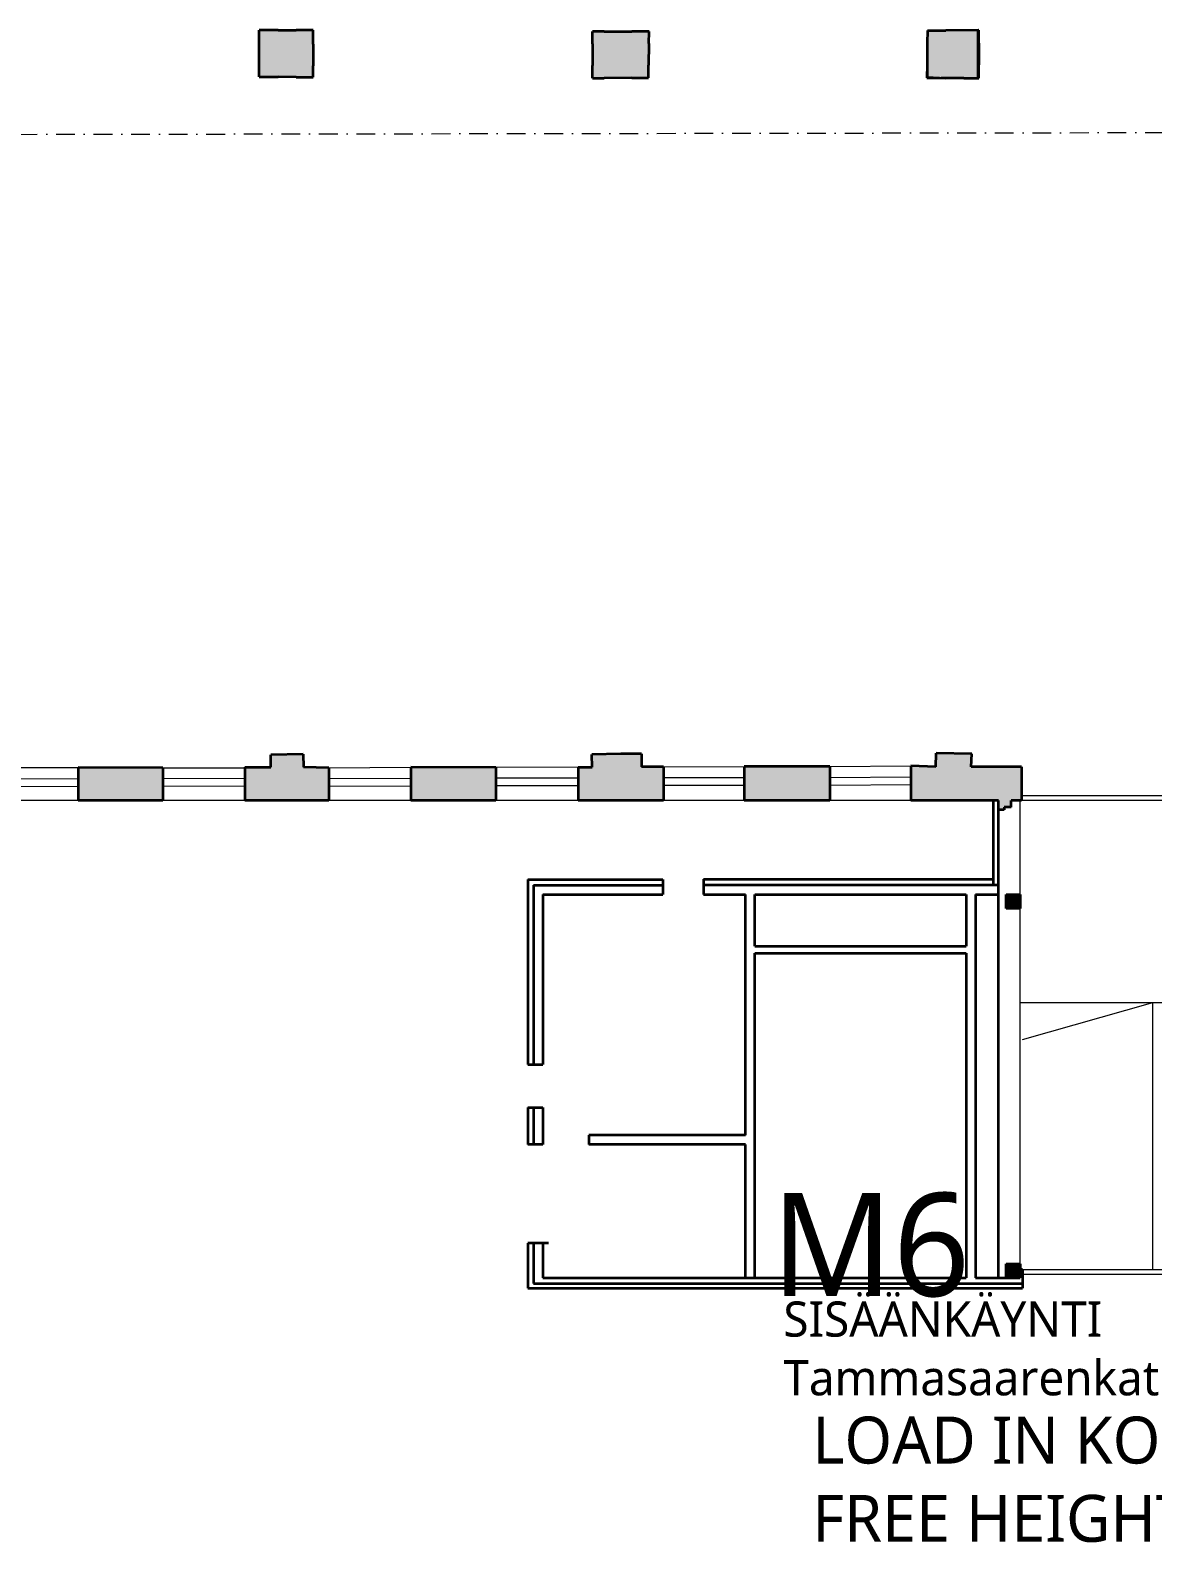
# Model space of a CAD drawing. Header units: millimetres. Extents: x -2569 to 735611, y -420503 to 265310.
# Drawn here: x 405492 to 429408, y -4399 to 27827 of the extents above; entities that cross this region are included whole.
import ezdxf

# ---------------------------------------------------------------- set-up
doc = ezdxf.new("R2010")
doc.units = ezdxf.units.MM
doc.linetypes.add('DASHDOT', pattern=[10, 5, -2.5, 0, -2.5])
for name, color, linetype, lineweight in [('02 dashed', 7, 'DASHDOT', 13), ('02 IKKUNAT', 130, 'Continuous', 13), ('02 KANTAVA', 24, 'Continuous', 35), ('02 KANTAVA _väri', 2, 'Continuous', 35), ('02 OVET', 5, 'Continuous', 13), ('02 RAMPPI', 140, 'Continuous', 13), ('02 SEINALINJA', 151, 'Continuous', 13), ('03 Rappukirjain Tapahtumatila', 1, 'Continuous', 18)]:
    doc.layers.add(name, color=color, linetype=linetype, lineweight=lineweight)
doc.layers.add('02 Ruudukko eheä', color=7, linetype='Continuous', lineweight=9, true_color=0x7c7887)
doc.layers.add('03 TEKSTIT', color=7, linetype='Continuous')
doc.styles.get("Standard").update_dxf_attribs({"font": ''})
doc.styles.get('Standard').set_extended_font_data('Roboto')

msp = doc.modelspace()

# ---------------------------------------------------------------- hatches: boundary and pattern name
at = {"layer": '02 KANTAVA _väri'}
h = msp.add_hatch(color=256, dxfattribs=at)
h.paths.add_polyline_path([(418673, 27541), (418676, 27803), (418312, 27803), (417718, 27803), (417468, 27803), (417468, 27539), (417468, 27079), (417468, 26808), (417718, 26809), (418312, 26810), (418662, 26811), (418666, 27081)])
h.paths.add_polyline_path([(411520, 27529), (411520, 27827), (411155, 27827), (410775, 27827), (410371, 27827), (410371, 27528), (410371, 27068), (410371, 26832), (410775, 26831), (411155, 26830), (411522, 26829), (411521, 27069)])
msp.add_hatch(color=256, dxfattribs=at).paths.add_polyline_path([(425699, 27825), (425002, 27821), (424608, 27821), (424605, 27551), (424601, 27091), (424598, 26811), (425002, 26809), (425382, 26807), (425699, 26806), (425699, 27093), (425699, 27553)])
h = msp.add_hatch(color=256, dxfattribs=at)
h.paths.add_polyline_path([(426611, 11994), (426614, 12130), (425539, 12130), (425551, 12411), (424794, 12424), (424787, 12130), (424255, 12151), (424255, 11415), (426118, 11415), (426123, 11279), (426123, 11216), (426240, 11216), (426240, 11276), (426390, 11276), (426390, 11415), (426611, 11415)])
h.paths.add_polyline_path([(433183, 12018), (432683, 12018), (432683, 12548), (431847, 12548), (431843, 11990), (431639, 11981), (431596, 11414), (433183, 11413)])
h.paths.add_polyline_path([(397674, 12117), (397097, 12120), (397097, 12387), (396418, 12386), (396419, 12118), (395858, 12118), (395858, 11415), (397674, 11415)])
h.paths.add_polyline_path([(401216, 12110), (399404, 12112), (399404, 11415), (401216, 11415)])
h.paths.add_polyline_path([(404763, 12109), (404218, 12122), (404215, 12389), (403523, 12388), (403524, 12109), (402958, 12109), (402958, 11416), (404763, 11416)])
h.paths.add_polyline_path([(408314, 12115), (406510, 12116), (406510, 11416), (408314, 11416)])
h.paths.add_polyline_path([(411851, 12115), (411317, 12127), (411310, 12400), (410621, 12392), (410619, 12123), (410066, 12123), (410066, 11416), (411851, 11416)])
h.paths.add_polyline_path([(415413, 12121), (413602, 12123), (413602, 11416), (415413, 11416)])
h.paths.add_polyline_path([(418981, 12135), (418513, 12132), (418514, 12411), (418074, 12409), (417459, 12395), (417464, 12124), (417169, 12124), (417169, 11416), (418070, 11417), (418981, 11416)])
h.paths.add_polyline_path([(422528, 12137), (420705, 12139), (420705, 11416), (422528, 11416)])
h = msp.add_hatch(color=256, dxfattribs=at)
h.dxf.hatch_style = 1
h.paths.add_polyline_path([(426583, 9415), (426283, 9415), (426283, 9115), (426583, 9115)])
h = msp.add_hatch(color=256, dxfattribs=at)
h.dxf.hatch_style = 1
h.paths.add_polyline_path([(426583, 1545), (426283, 1545), (426283, 1245), (426583, 1245)])

# ---------------------------------------------------------------- linework, layer by layer
at = {"layer": '02 dashed', "ltscale": 80}
msp.add_line((382839, 25574), (431444, 25650), dxfattribs=at)
at = {"layer": '02 IKKUNAT', "linetype": 'Continuous'}
for p, q in [((404764, 11879), (406511, 11886)), ((404765, 11714), (406512, 11721)), ((408315, 11885), (410067, 11893)), ((408316, 11720), (410068, 11728)), ((411852, 11885), (413603, 11893)), ((411852, 11720), (413603, 11728)), ((417169, 11894), (415413, 11891)), ((417169, 11729), (415413, 11726)), ((418981, 11905), (420705, 11909)), ((418982, 11740), (420706, 11744)), ((422530, 11907), (424257, 11921)), ((422532, 11742), (424258, 11756))]:
    msp.add_line(p, q, dxfattribs=at)
at = {"layer": '02 KANTAVA'}
for p, q in [((410775, 27827), (410371, 27827)), ((410371, 27528), (410371, 27827)), ((410775, 27827), (410371, 27827)), ((410371, 27528), (410371, 27827)), ((410775, 27827), (410371, 27827)), ((410371, 27528), (410371, 27827)), ((410775, 27827), (410371, 27827)), ((410371, 27528), (410371, 27827)), ((410775, 27827), (410371, 27827)), ((410371, 27528), (410371, 27827)), ((410775, 27827), (411155, 27827)), ((410775, 27827), (411155, 27827)), ((410775, 27827), (411155, 27827)), ((410775, 27827), (411155, 27827)), ((410775, 27827), (411155, 27827)), ((411520, 27827), (411155, 27827)), ((411520, 27827), (411155, 27827)), ((411520, 27827), (411155, 27827)), ((411520, 27827), (411155, 27827)), ((411520, 27827), (411155, 27827)), ((411520, 27529), (411520, 27827)), ((411520, 27529), (411520, 27827)), ((411520, 27529), (411520, 27827)), ((411520, 27529), (411520, 27827)), ((411520, 27529), (411520, 27827)), ((417468, 27539), (417468, 27803)), ((417718, 27803), (417468, 27803)), ((417468, 27539), (417468, 27803)), ((417718, 27803), (417468, 27803)), ((417468, 27539), (417468, 27803)), ((417718, 27803), (417468, 27803)), ((417468, 27539), (417468, 27803)), ((417718, 27803), (417468, 27803)), ((417468, 27539), (417468, 27803)), ((417718, 27803), (417468, 27803)), ((417718, 27803), (418312, 27803)), ((417718, 27803), (418312, 27803)), ((417718, 27803), (418312, 27803)), ((417718, 27803), (418312, 27803)), ((417718, 27803), (418312, 27803)), ((418676, 27803), (418312, 27803)), ((418676, 27803), (418312, 27803)), ((418676, 27803), (418312, 27803)), ((418676, 27803), (418312, 27803)), ((418676, 27803), (418312, 27803)), ((418673, 27541), (418676, 27803)), ((418673, 27541), (418676, 27803)), ((418673, 27541), (418676, 27803)), ((418673, 27541), (418676, 27803)), ((418673, 27541), (418676, 27803)), ((424608, 27821), (424605, 27551)), ((424608, 27821), (424605, 27551)), ((424608, 27821), (424605, 27551)), ((424608, 27821), (424605, 27551)), ((424608, 27821), (424605, 27551)), ((424608, 27821), (425002, 27821)), ((424608, 27821), (425002, 27821)), ((424608, 27821), (425002, 27821)), ((424608, 27821), (425002, 27821)), ((424608, 27821), (425002, 27821)), ((425699, 27825), (425002, 27821)), ((425687, 27825), (425002, 27821)), ((425687, 27825), (425002, 27821)), ((425687, 27825), (425002, 27821)), ((425687, 27825), (425002, 27821)), ((425687, 26806), (425687, 27825)), ((425687, 26806), (425687, 27825)), ((425699, 27553), (425699, 27825)), ((410371, 27068), (410371, 27528)), ((410371, 27068), (410371, 27528)), ((410371, 27068), (410371, 27528)), ((410371, 27068), (410371, 27528)), ((410371, 27068), (410371, 27528)), ((411520, 27529), (411521, 27069)), ((411520, 27529), (411521, 27069)), ((411520, 27529), (411521, 27069)), ((411520, 27529), (411521, 27069)), ((411520, 27529), (411521, 27069)), ((417468, 27539), (417468, 27079)), ((417468, 27539), (417468, 27079)), ((417468, 27539), (417468, 27079)), ((417468, 27539), (417468, 27079)), ((417468, 27539), (417468, 27079)), ((418673, 27541), (418666, 27081)), ((418673, 27541), (418666, 27081)), ((418673, 27541), (418666, 27081)), ((418673, 27541), (418666, 27081)), ((418673, 27541), (418666, 27081)), ((424605, 27551), (424601, 27091)), ((424605, 27551), (424601, 27091)), ((424605, 27551), (424601, 27091)), ((424605, 27551), (424601, 27091)), ((424605, 27551), (424601, 27091)), ((425699, 27553), (425699, 27093)), ((411522, 26829), (411521, 27069)), ((411522, 26829), (411521, 27069)), ((411522, 26829), (411521, 27069)), ((411522, 26829), (411521, 27069)), ((411522, 26829), (411521, 27069)), ((417468, 26808), (417468, 27079)), ((417468, 26808), (417468, 27079)), ((417468, 26808), (417468, 27079)), ((417468, 26808), (417468, 27079)), ((417468, 26808), (417468, 27079)), ((418662, 26811), (418666, 27081)), ((418662, 26811), (418666, 27081)), ((418662, 26811), (418666, 27081)), ((418662, 26811), (418666, 27081)), ((418662, 26811), (418666, 27081)), ((424601, 27091), (424598, 26811)), ((424601, 27091), (424599, 26824)), ((424601, 27091), (424599, 26824)), ((424601, 27091), (424599, 26824)), ((424601, 27091), (424599, 26824)), ((425699, 26806), (425699, 27093)), ((410371, 26832), (410371, 27068)), ((410371, 26832), (410371, 27068)), ((410371, 26832), (410371, 27068)), ((410371, 26832), (410371, 27068)), ((410371, 26832), (410371, 27068)), ((410371, 26832), (410775, 26831)), ((410371, 26832), (410775, 26831)), ((410371, 26832), (410775, 26831)), ((410371, 26832), (410775, 26831)), ((410371, 26832), (410775, 26831)), ((411155, 26830), (410775, 26831)), ((411155, 26830), (410775, 26831)), ((411155, 26830), (410775, 26831)), ((411155, 26830), (410775, 26831)), ((411155, 26830), (410775, 26831)), ((411155, 26830), (411522, 26829)), ((411155, 26830), (411522, 26829)), ((411155, 26830), (411522, 26829)), ((411155, 26830), (411522, 26829)), ((411155, 26830), (411522, 26829)), ((417468, 26808), (417718, 26809)), ((417468, 26808), (417718, 26809)), ((417468, 26808), (417718, 26809)), ((417468, 26808), (417718, 26809)), ((417468, 26808), (417718, 26809)), ((418312, 26810), (417718, 26809)), ((418312, 26810), (417718, 26809)), ((418312, 26810), (417718, 26809)), ((418312, 26810), (417718, 26809)), ((418312, 26810), (417718, 26809)), ((418312, 26810), (418662, 26811)), ((418312, 26810), (418662, 26811)), ((418312, 26810), (418662, 26811)), ((418312, 26810), (418662, 26811)), ((418312, 26810), (418662, 26811)), ((424598, 26824), (425002, 26809)), ((424598, 26824), (425002, 26809)), ((424598, 26811), (425002, 26809)), ((425382, 26807), (424897, 26809)), ((425382, 26807), (425002, 26809)), ((425382, 26807), (425002, 26809)), ((425382, 26807), (425002, 26809)), ((425382, 26807), (425002, 26809)), ((425382, 26807), (425699, 26806)), ((425382, 26807), (425687, 26806)), ((425382, 26807), (425687, 26806)), ((425382, 26807), (425687, 26806)), ((425382, 26807), (425687, 26806)), ((410619, 12123), (410621, 12392)), ((410619, 12123), (410621, 12392)), ((410619, 12123), (410621, 12392)), ((410619, 12123), (410621, 12392)), ((410619, 12123), (410621, 12392)), ((411310, 12400), (410621, 12392)), ((411310, 12400), (410621, 12392)), ((411310, 12400), (410621, 12392)), ((411310, 12400), (410621, 12392)), ((411310, 12400), (410621, 12392)), ((411310, 12400), (411317, 12127)), ((411310, 12400), (411317, 12127)), ((411310, 12400), (411317, 12127)), ((411310, 12400), (411317, 12127)), ((411310, 12400), (411317, 12127)), ((418074, 12409), (417459, 12395)), ((418074, 12409), (417459, 12395)), ((418074, 12409), (417459, 12395)), ((418074, 12409), (417459, 12395)), ((418074, 12409), (417459, 12395)), ((417464, 12124), (417459, 12395)), ((417464, 12124), (417459, 12395)), ((417464, 12124), (417459, 12395)), ((417464, 12124), (417459, 12395)), ((417464, 12124), (417459, 12395)), ((417464, 12124), (417459, 12395)), ((418514, 12411), (418074, 12409)), ((418514, 12411), (418074, 12409)), ((418514, 12411), (418074, 12409)), ((418514, 12411), (418074, 12409)), ((418514, 12411), (418074, 12409)), ((418514, 12411), (418513, 12132)), ((418514, 12411), (418513, 12132)), ((418514, 12411), (418513, 12132)), ((418514, 12411), (418513, 12132)), ((418514, 12411), (418513, 12132)), ((424787, 12130), (424794, 12424)), ((424787, 12130), (424794, 12424)), ((424787, 12130), (424794, 12424)), ((424787, 12130), (424794, 12424)), ((424787, 12130), (424794, 12424)), ((424787, 12130), (424794, 12424)), ((425551, 12411), (424794, 12424)), ((425551, 12411), (424794, 12424)), ((425551, 12411), (424794, 12424)), ((425551, 12411), (424794, 12424)), ((425551, 12411), (424794, 12424)), ((425539, 12130), (425551, 12411)), ((425539, 12130), (425551, 12411)), ((425539, 12130), (425551, 12411)), ((425539, 12130), (425551, 12411)), ((425539, 12130), (425551, 12411)), ((408314, 12115), (406510, 12116)), ((406510, 12116), (406510, 11416)), ((408314, 12115), (406510, 12116)), ((406510, 12116), (406510, 11416)), ((408314, 12115), (406510, 12116)), ((406510, 12116), (406510, 11416)), ((408314, 12115), (406510, 12116)), ((406510, 12116), (406510, 11416)), ((408314, 12115), (406510, 12116)), ((406510, 12116), (406510, 11416)), ((408314, 12115), (408314, 11416)), ((408314, 12115), (408314, 11416)), ((408314, 12115), (408314, 11416)), ((408314, 12115), (408314, 11416)), ((408314, 12115), (408314, 11416)), ((410066, 12123), (410066, 11416)), ((410066, 12123), (410619, 12123)), ((410066, 12123), (410066, 11416)), ((410066, 12123), (410619, 12123)), ((410066, 12123), (410066, 11416)), ((410066, 12123), (410619, 12123)), ((410066, 12123), (410066, 11416)), ((410066, 12123), (410619, 12123)), ((410066, 12123), (410066, 11416)), ((410066, 12123), (410619, 12123)), ((411851, 12115), (411317, 12127)), ((411851, 12115), (411317, 12127)), ((411851, 12115), (411317, 12127)), ((411851, 12115), (411317, 12127)), ((411851, 12115), (411317, 12127)), ((411851, 12115), (411851, 11416)), ((411851, 12115), (411851, 11416)), ((411851, 12115), (411851, 11416)), ((411851, 12115), (411851, 11416)), ((411851, 12115), (411851, 11416)), ((415413, 12121), (413602, 12123)), ((413602, 12123), (413602, 11416)), ((415413, 12121), (413602, 12123)), ((413602, 12123), (413602, 11416)), ((415413, 12121), (413602, 12123)), ((413602, 12123), (413602, 11416)), ((413602, 12123), (413602, 11416)), ((415413, 12121), (413602, 12123)), ((413602, 12123), (413602, 11416)), ((415413, 12121), (413602, 12123)), ((413602, 12123), (413602, 11416)), ((415413, 12121), (413602, 12123)), ((413602, 12123), (413602, 11416)), ((415413, 12121), (413602, 12123)), ((413602, 12123), (413602, 11416)), ((415413, 12121), (415413, 11416)), ((415413, 12121), (415413, 11416)), ((415413, 12121), (415413, 11416)), ((415413, 12121), (415413, 11416)), ((415413, 12121), (415413, 11416)), ((415413, 12121), (415413, 11416)), ((415413, 12121), (415413, 11416)), ((417169, 12124), (417169, 11416)), ((417169, 12124), (417464, 12124)), ((417169, 12124), (417169, 11416)), ((417169, 12124), (417169, 11416)), ((417169, 12124), (417464, 12124)), ((417169, 12124), (417169, 11416)), ((417169, 12124), (417464, 12124)), ((417169, 12124), (417169, 11416)), ((417169, 12124), (417464, 12124)), ((417169, 12124), (417169, 11416)), ((417169, 12124), (417464, 12124)), ((418981, 12135), (418513, 12132)), ((418981, 12135), (418513, 12132)), ((418981, 12135), (418513, 12132)), ((418981, 12135), (418513, 12132)), ((418981, 12135), (418513, 12132)), ((418981, 12135), (418981, 11416)), ((418981, 12135), (418981, 11416)), ((418981, 12135), (418981, 11416)), ((418981, 12135), (418981, 11416)), ((418981, 12135), (418981, 11416)), ((422528, 12137), (420705, 12139)), ((420705, 12139), (420705, 11416)), ((420705, 12139), (420705, 11416)), ((422528, 12137), (420705, 12139)), ((420705, 12139), (420705, 11416)), ((422528, 12137), (420705, 12139)), ((420705, 12139), (420705, 11416)), ((422528, 12137), (420705, 12139)), ((420705, 12139), (420705, 11416)), ((422528, 12137), (420705, 12139)), ((420705, 12139), (420705, 11416)), ((422528, 12137), (422528, 11416)), ((422528, 12137), (422528, 11416)), ((422528, 12137), (422528, 11416)), ((422528, 12137), (422528, 11416)), ((422528, 12137), (422528, 11416)), ((422528, 12137), (422528, 11416)), ((422528, 12137), (422528, 11416)), ((422528, 12137), (422528, 11416)), ((422528, 12137), (422528, 11416)), ((422528, 12137), (422528, 11416)), ((424787, 12130), (424255, 12151)), ((424255, 12151), (424255, 11415)), ((424787, 12130), (424255, 12151)), ((424255, 12151), (424255, 11415)), ((424787, 12130), (424255, 12151)), ((424255, 12151), (424255, 11415)), ((424787, 12130), (424255, 12151)), ((424255, 12151), (424255, 11415)), ((424787, 12130), (424255, 12151)), ((424255, 12151), (424255, 11415)), ((426614, 12130), (425539, 12130)), ((426614, 12130), (425539, 12130)), ((426614, 12130), (425539, 12130)), ((426614, 12130), (425539, 12130)), ((426614, 12130), (425539, 12130)), ((426614, 12130), (426611, 11994)), ((426614, 12130), (426611, 11994)), ((426614, 12130), (426611, 11994)), ((426614, 12130), (426611, 11994)), ((426614, 12130), (426611, 11994)), ((426611, 11994), (426611, 11415)), ((426611, 11994), (426611, 11415)), ((426611, 11994), (426611, 11415)), ((426611, 11994), (426611, 11415)), ((426611, 11994), (426611, 11415)), ((408314, 11416), (406510, 11416)), ((408314, 11416), (406510, 11416)), ((408314, 11416), (406510, 11416)), ((408314, 11416), (406510, 11416)), ((408314, 11416), (406510, 11416)), ((411851, 11416), (410066, 11416)), ((411851, 11416), (410066, 11416)), ((411851, 11416), (410066, 11416)), ((411851, 11416), (410066, 11416)), ((411851, 11416), (410066, 11416)), ((415413, 11416), (413602, 11416)), ((415413, 11416), (413602, 11416)), ((415413, 11416), (413602, 11416)), ((415413, 11416), (413602, 11416)), ((415413, 11416), (413602, 11416)), ((415413, 11416), (413602, 11416)), ((415413, 11416), (413602, 11416)), ((415413, 11416), (413602, 11416)), ((418070, 11417), (417169, 11416)), ((418070, 11417), (417169, 11416)), ((418070, 11417), (417169, 11416)), ((418070, 11417), (417169, 11416)), ((418070, 11417), (417169, 11416)), ((418070, 11417), (417169, 11416)), ((418070, 11417), (417169, 11416)), ((418981, 11416), (418070, 11417)), ((418981, 11416), (418070, 11417)), ((418981, 11416), (418070, 11417)), ((418981, 11416), (418070, 11417)), ((418981, 11416), (418070, 11417)), ((418981, 11416), (418070, 11417)), ((422528, 11416), (420705, 11416)), ((422528, 11416), (420705, 11416)), ((422528, 11416), (420705, 11416)), ((422528, 11416), (420705, 11416)), ((422528, 11416), (420705, 11416)), ((422528, 11416), (420705, 11416)), ((422528, 11416), (420705, 11416)), ((422528, 11416), (420705, 11416)), ((422528, 11416), (420705, 11416)), ((422528, 11416), (420705, 11416)), ((426118, 11415), (424255, 11415)), ((426118, 11415), (424255, 11415)), ((426118, 11415), (424255, 11415)), ((426118, 11415), (424255, 11415)), ((426118, 11415), (424255, 11415)), ((426118, 11415), (424255, 11415)), ((426118, 11415), (424255, 11415)), ((426013, 9617), (426013, 11415)), ((426123, 11279), (426118, 11415)), ((426118, 1245), (426118, 11415)), ((426123, 11216), (426123, 11279)), ((426611, 11415), (426390, 11415)), ((426390, 11276), (426390, 11415)), ((426611, 11415), (426390, 11415)), ((426390, 11276), (426390, 11415)), ((426611, 11415), (426390, 11415)), ((426390, 11276), (426390, 11415)), ((426611, 11415), (426390, 11415)), ((426390, 11276), (426390, 11415)), ((426611, 11415), (426390, 11415)), ((426390, 11276), (426390, 11415)), ((426240, 11216), (426118, 11216)), ((426240, 11216), (426118, 11216)), ((426240, 11216), (426123, 11216)), ((426240, 11216), (426123, 11216)), ((426240, 11216), (426123, 11216)), ((426390, 11276), (426240, 11276)), ((426240, 11276), (426240, 11216)), ((426390, 11276), (426240, 11276)), ((426240, 11276), (426240, 11216)), ((426390, 11276), (426240, 11276)), ((426240, 11276), (426240, 11216)), ((426390, 11276), (426240, 11276)), ((426240, 11276), (426240, 11216)), ((426390, 11276), (426240, 11276)), ((426240, 11276), (426240, 11216)), ((416096, 9735), (416096, 5790)), ((416096, 9735), (418973, 9735)), ((418973, 9735), (418973, 9415)), ((419833, 9737), (426013, 9737)), ((419833, 9737), (419833, 9415)), ((416216, 9615), (416216, 5790)), ((416216, 9615), (418973, 9615)), ((416416, 9415), (416416, 5790)), ((416416, 9415), (418973, 9415)), ((419833, 9617), (426118, 9617)), ((419833, 9415), (420733, 9415)), ((420733, 4283), (420733, 9415)), ((420733, 4283), (420733, 9415)), ((420733, 4283), (420733, 9415)), ((420933, 9415), (425433, 9415)), ((420933, 8315), (420933, 9415)), ((425433, 9415), (425433, 8315)), ((425633, 9415), (425633, 1245)), ((425633, 9415), (425633, 1245)), ((425633, 9415), (425633, 1245)), ((425633, 9415), (426118, 9415)), ((426283, 9415), (426583, 9415)), ((426283, 9115), (426283, 9415)), ((426283, 9415), (426583, 9415)), ((426283, 9115), (426283, 9415)), ((426283, 9415), (426583, 9415)), ((426283, 9115), (426283, 9415)), ((426283, 9415), (426583, 9415)), ((426283, 9115), (426283, 9415)), ((426283, 9415), (426583, 9415)), ((426283, 9115), (426283, 9415)), ((426283, 9415), (426583, 9415)), ((426283, 9115), (426283, 9415)), ((426283, 9415), (426583, 9415)), ((426283, 9115), (426283, 9415)), ((426583, 9415), (426583, 9115)), ((426583, 9415), (426583, 9115)), ((426583, 9415), (426583, 9115)), ((426583, 9415), (426583, 9115)), ((426583, 9415), (426583, 9115)), ((426583, 9415), (426583, 9115)), ((426583, 9415), (426583, 9115)), ((426583, 9115), (426283, 9115)), ((426583, 9115), (426283, 9115)), ((426583, 9115), (426283, 9115)), ((426583, 9115), (426283, 9115)), ((426583, 9115), (426283, 9115)), ((426583, 9115), (426283, 9115)), ((426583, 9115), (426283, 9115)), ((420933, 8315), (425433, 8315)), ((420933, 8165), (425433, 8165)), ((420933, 1245), (420933, 8165)), ((425433, 8165), (425433, 1883)), ((416096, 5790), (416416, 5790)), ((416096, 4875), (416096, 4083)), ((416096, 4875), (416416, 4875)), ((416216, 4875), (416216, 4083)), ((416416, 4875), (416416, 4083)), ((417393, 4283), (417393, 4083)), ((420733, 4283), (417393, 4283)), ((417393, 4283), (417393, 4083)), ((416416, 4083), (416096, 4083)), ((420733, 4083), (417393, 4083)), ((420733, 1245), (420733, 4083)), ((416533, 1983), (416096, 1983)), ((416096, 1983), (416096, 1025)), ((416216, 1983), (416216, 1125)), ((416416, 1983), (416416, 1245)), ((425433, 1883), (425433, 1245)), ((426283, 1545), (426583, 1545)), ((426283, 1245), (426283, 1545)), ((426283, 1545), (426583, 1545)), ((426283, 1245), (426283, 1545)), ((426283, 1545), (426583, 1545)), ((426283, 1245), (426283, 1545)), ((426283, 1545), (426583, 1545)), ((426283, 1245), (426283, 1545)), ((426583, 1545), (426583, 1245)), ((426583, 1545), (426583, 1245)), ((426583, 1545), (426583, 1245)), ((426583, 1545), (426583, 1245)), ((426633, 1425), (426585, 1425)), ((426633, 1425), (426585, 1425)), ((426633, 1425), (426633, 1025)), ((426633, 1425), (426633, 1025)), ((416096, 1025), (426633, 1025)), ((416216, 1125), (426633, 1125)), ((416416, 1245), (425433, 1245)), ((425633, 1245), (426583, 1245)), ((426583, 1245), (426283, 1245)), ((426583, 1245), (426283, 1245)), ((426583, 1245), (426283, 1245)), ((426583, 1245), (426283, 1245))]:
    msp.add_line(p, q, dxfattribs=at)
at = {"layer": '02 OVET'}
for p, q in [((431596, 11515), (426611, 11515)), ((426611, 11415), (426611, 11515)), ((426611, 11415), (426611, 11515)), ((431596, 11415), (426611, 11415)), ((426633, 1325), (426633, 1425)), ((426633, 1425), (432183, 1425)), ((426633, 1325), (432183, 1325))]:
    msp.add_line(p, q, dxfattribs=at)
at = {"layer": '02 RAMPPI'}
for p, q in [((426585, 1426), (426585, 11415)), ((426585, 7115), (432284, 7113)), ((426633, 6324), (429408, 7114)), ((429408, 1425), (429408, 7114)), ((426585, 1426), (432285, 1425))]:
    msp.add_line(p, q, dxfattribs=at)
at = {"layer": '02 SEINALINJA'}
for p, q in [((406510, 12116), (404754, 12114)), ((404763, 12109), (406510, 12116)), ((408314, 12115), (410066, 12115)), ((411851, 12115), (413602, 12123)), ((417169, 12124), (415413, 12121)), ((418981, 12135), (420705, 12139)), ((422528, 12137), (424255, 12151)), ((417169, 11416), (415413, 11416)), ((420705, 11416), (418981, 11416)), ((424255, 11415), (422528, 11416))]:
    msp.add_line(p, q, dxfattribs=at)
at = {"layer": '02 SEINALINJA', "linetype": 'Continuous'}
for p, q in [((406510, 11416), (404763, 11416)), ((410066, 11416), (408314, 11416)), ((413602, 11416), (411851, 11416))]:
    msp.add_line(p, q, dxfattribs=at)

# ---------------------------------------------------------------- texts
at = {"layer": '02 Ruudukko eheä', "insert": (422156, -1712), "char_height": 1000, "attachment_point": 1}
msp.add_mtext_dynamic_manual_height_columns('{\\C0;LOAD IN KORKEUS -\\PFREE HEIGHT: 4500 mm}', width=23763.83, gutter_width=12.5, heights=[0], dxfattribs=at)
at = {"layer": '03 Rappukirjain Tapahtumatila', "lineweight": 100}
msp.add_text('M6', height=2200, dxfattribs=at).set_placement((421277, 855))
at = {"layer": '03 TEKSTIT', "insert": (421538, 742), "char_height": 750, "attachment_point": 1}
msp.add_mtext_dynamic_manual_height_columns('SISÄÄNKÄYNTI\\PTammasaarenkatu', width=6821.71, gutter_width=5000, heights=[0], dxfattribs=at)

doc.saveas('drawing.dxf')
